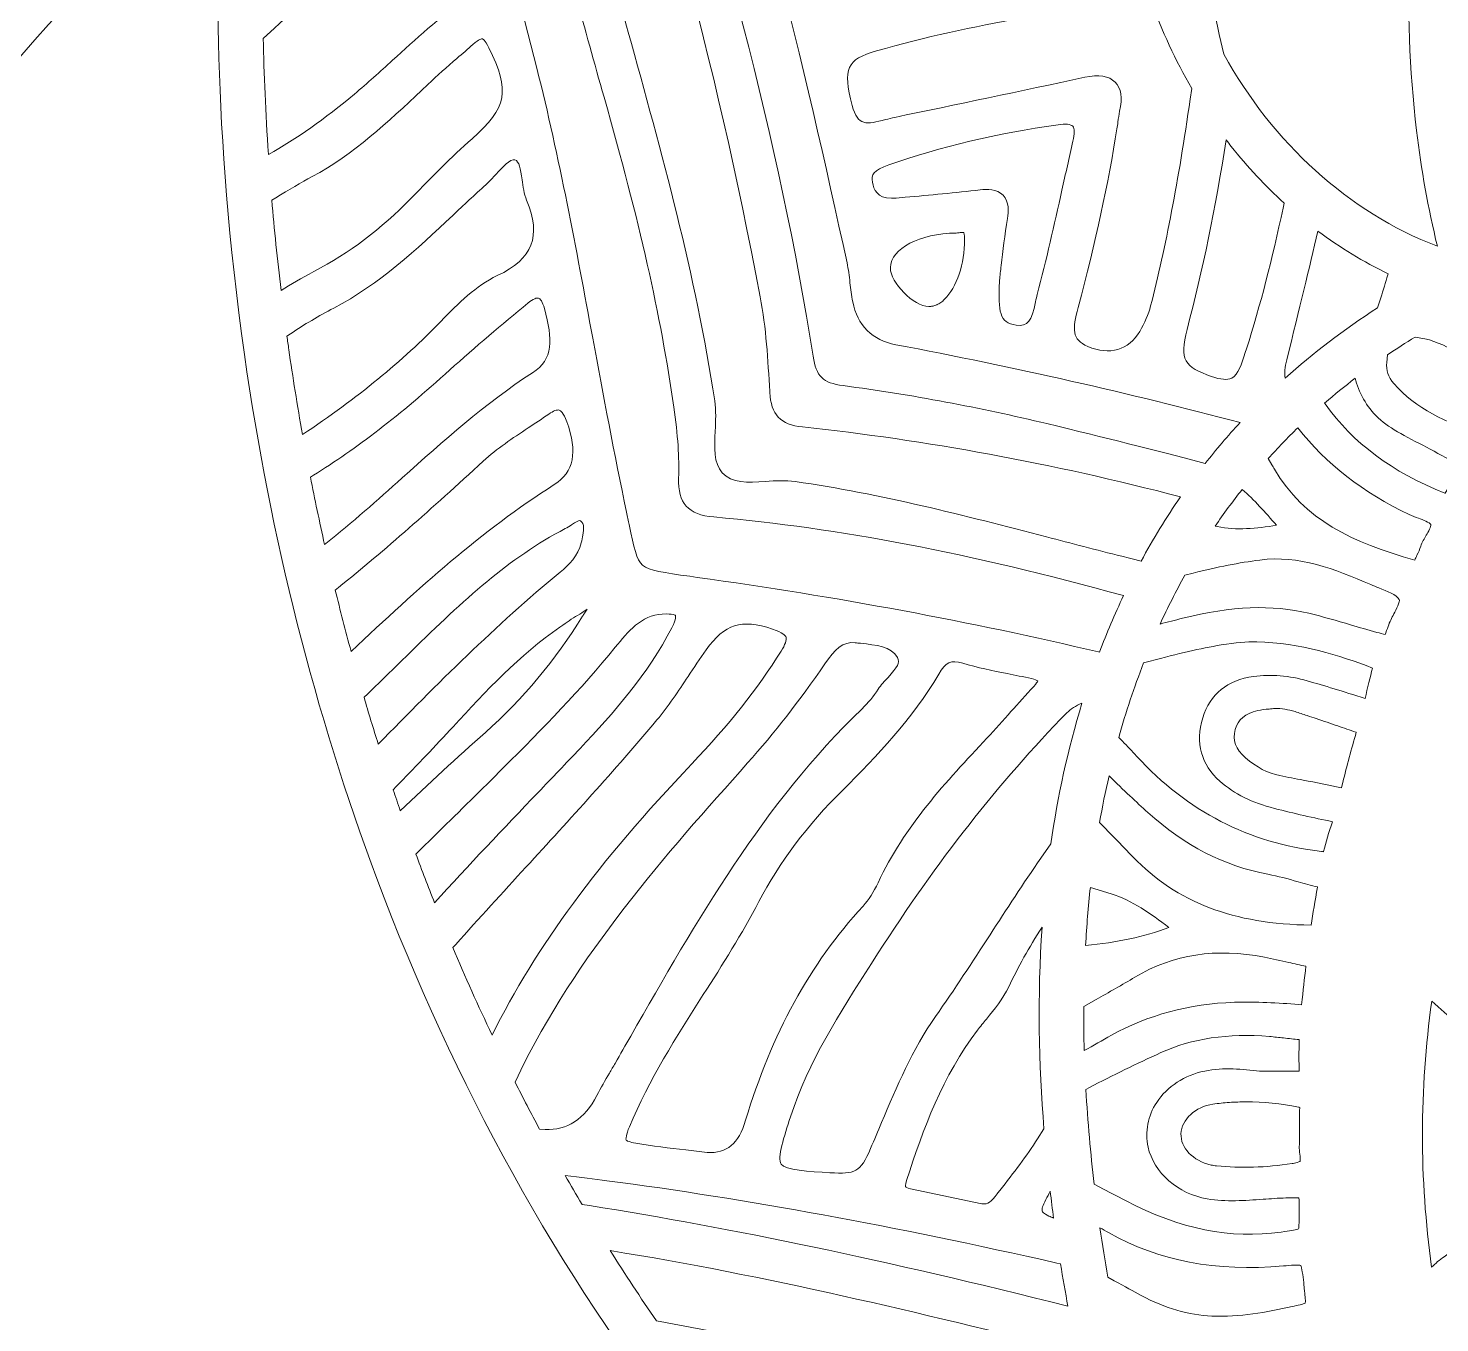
# Model space of a CAD drawing. Extents: x 126 to 2875, y -2951 to -49.
# Drawn here: x 578 to 1079, y -2449 to -1990 of the extents above; entities that cross this region are included whole.
import ezdxf

# ---------------------------------------------------------------- set-up
doc = ezdxf.new("R2010")
doc.units = 0
doc.header["$MEASUREMENT"] = 0
doc.layers.add('Layer 1', color=7, linetype='Continuous')

# ---------------------------------------------------------------- blocks, each defined once
blk = doc.blocks.new('block 2')
at = {"layer": 'Layer 1', "lineweight": 0}
for points, knots in [([(2818.52, -1015.73), (2765.29, -1065.49), (2703.63, -1093.3), (2640.24, -1096.15), (2556.69, -1099.87), (2474.7, -1071.45), (2412.6, -1046.28), (2390.46, -1037.31), (2368.11, -1027.6), (2346.48, -1018.23), (2338.27, -1014.67), (2330.02, -1011.09), (2321.71, -1007.53), (2370.51, -1008.44), (2426.27, -1007.2), (2513.09, -924.65), (2568.78, -871.7), (2642.17, -798.11), (2625.81, -711.87), (2622.52, -694.49), (2611.09, -653.09), (2560.09, -612.54), (2565.36, -622.37), (2601.86, -692.87), (2569.54, -747.69), (2554.2, -773.71), (2526.78, -791.73), (2470.03, -803.98), (2455.63, -807.08), (2439.86, -809.44), (2422.81, -811.04), (2491.94, -734.79), (2533.75, -634.63), (2547.11, -513), (2561.91, -378.42), (2538.09, -252.24), (2515.5, -170.1), (2510.84, -153.21), (2505.7, -136.24), (2500.21, -119.65), (2496.11, -107.32), (2491.02, -97.85), (2485.03, -91.28), (2485.03, -91.28), (2489.08, -88.91), (2489.08, -88.91), (2488.22, -87.43), (2467.53, -52.75), (2420.58, -50.35), (2390.21, -48.79), (2356.11, -61.25), (2319.21, -87.4), (2293.72, -105.48), (2266.78, -130.21), (2238.64, -161.33), (2186.92, -191.97), (2146.46, -219.39), (2111.33, -247.55), (2059.02, -289.5), (2001.37, -329.63), (1934.36, -338.98), (1877.45, -346.93), (1826.29, -329.19), (1772.12, -310.4), (1744.15, -300.69), (1715.23, -290.66), (1685.52, -284.53), (1598.6, -266.59), (1534.9, -282.01), (1500.31, -329.06), (1465.72, -282.01), (1402.02, -266.61), (1315.1, -284.53), (1285.39, -290.66), (1256.47, -300.69), (1228.5, -310.4), (1174.33, -329.19), (1123.17, -346.93), (1066.26, -338.98), (999.25, -329.63), (941.6, -289.5), (889.29, -247.55), (854.16, -219.39), (813.72, -191.97), (761.98, -161.33), (733.84, -130.21), (706.9, -105.48), (681.41, -87.4), (644.51, -61.25), (610.42, -48.78), (580.04, -50.35), (533.09, -52.75), (512.4, -87.43), (511.54, -88.91), (511.54, -88.91), (515.6, -91.28), (515.6, -91.28), (509.6, -97.85), (504.51, -107.32), (500.43, -119.65), (494.91, -136.25), (489.76, -153.22), (485.12, -170.1), (462.53, -252.24), (438.71, -378.42), (453.51, -513), (466.87, -634.63), (508.68, -734.79), (577.81, -811.04), (560.76, -809.44), (544.99, -807.08), (530.59, -803.98), (473.84, -791.73), (446.42, -773.71), (431.08, -747.69), (398.76, -692.87), (435.26, -622.37), (440.53, -612.54), (389.53, -653.09), (378.1, -694.49), (374.81, -711.87), (358.45, -798.11), (431.84, -871.7), (487.53, -924.65), (574.36, -1007.2), (630.11, -1008.44), (678.91, -1007.53), (670.6, -1011.09), (662.35, -1014.67), (654.14, -1018.23), (632.51, -1027.6), (610.16, -1037.31), (588.02, -1046.28), (525.92, -1071.45), (443.9, -1099.88), (360.39, -1096.15), (296.99, -1093.3), (235.33, -1065.49), (182.1, -1015.73), (182.1, -1015.73), (125.87, -963.15), (125.87, -963.15), (125.87, -963.15), (170.22, -1026.07), (170.22, -1026.07), (219.77, -1096.34), (304.4, -1156.08), (385.84, -1178.26), (421.01, -1187.83), (457.96, -1193.28), (496.54, -1194.59), (485.65, -1205.66), (470.29, -1222.36), (453.05, -1244.47), (422.71, -1283.4), (380.73, -1347.02), (353.04, -1429.06), (321.9, -1521.35), (314.84, -1617.62), (332.07, -1715.18), (353.53, -1836.78), (412.97, -1960.62), (508.76, -2083.27), (508.76, -2083.27), (517.35, -2094.25), (517.35, -2094.25), (517.35, -2094.25), (522.39, -2081.24), (522.39, -2081.24), (522.59, -2080.7), (544.03, -2026.57), (607.28, -1966.45), (618.55, -1955.74), (631.63, -1944.41), (646.68, -1932.9), (644.92, -1962.85), (643.59, -2025.77), (654.99, -2105.75), (664.24, -2170.7), (680.05, -2233.27), (701.96, -2291.74), (729.36, -2364.83), (766.43, -2431.68), (812.16, -2490.44), (814.05, -2493.21), (839.63, -2531.25), (859.49, -2587.32), (878.32, -2640.42), (895.73, -2721.14), (871.87, -2804.06), (871.87, -2804.06), (865.62, -2825.84), (865.62, -2825.84), (865.62, -2825.84), (884.08, -2812.68), (884.08, -2812.68), (885.65, -2811.57), (922.92, -2784.71), (954.16, -2735.73), (978.8, -2697.08), (1003.28, -2637.97), (992.89, -2564.05), (993.48, -2564.79), (994.03, -2565.49), (994.54, -2566.17), (1016.21, -2595.31), (1039.76, -2622.73), (1064.5, -2647.63), (1109.21, -2692.65), (1155.37, -2726.78), (1201.72, -2749.11), (1255.68, -2775.1), (1310.13, -2785.14), (1363.64, -2778.93), (1378.87, -2809.5), (1404.34, -2833.21), (1429, -2856.2), (1455.2, -2880.59), (1479.94, -2903.62), (1493.04, -2933.91), (1493.04, -2933.91), (1500.31, -2950.67), (1500.31, -2950.67), (1500.31, -2950.67), (1507.58, -2933.91), (1507.58, -2933.91), (1520.68, -2903.62), (1545.42, -2880.59), (1571.62, -2856.2), (1596.29, -2833.21), (1621.76, -2809.5), (1636.98, -2778.93), (1690.49, -2785.14), (1744.94, -2775.1), (1798.9, -2749.11), (1845.25, -2726.78), (1891.43, -2692.65), (1936.12, -2647.63), (1960.86, -2622.73), (1984.41, -2595.33), (2006.08, -2566.18), (2006.59, -2565.5), (2007.14, -2564.79), (2007.73, -2564.05), (1997.35, -2637.97), (2021.82, -2697.08), (2046.46, -2735.73), (2077.7, -2784.71), (2114.98, -2811.57), (2116.54, -2812.68), (2116.54, -2812.68), (2135, -2825.84), (2135, -2825.84), (2135, -2825.84), (2128.75, -2804.06), (2128.75, -2804.06), (2104.89, -2721.14), (2122.3, -2640.42), (2141.13, -2587.32), (2161.01, -2531.22), (2186.59, -2493.18), (2188.46, -2490.44), (2234.19, -2431.68), (2271.26, -2364.83), (2298.65, -2291.74), (2320.57, -2233.27), (2336.38, -2170.7), (2345.63, -2105.75), (2357.03, -2025.77), (2355.7, -1962.85), (2353.94, -1932.9), (2368.99, -1944.41), (2382.07, -1955.74), (2393.34, -1966.45), (2456.59, -2026.57), (2478.03, -2080.7), (2478.23, -2081.24), (2478.23, -2081.24), (2483.25, -2094.29), (2483.25, -2094.29), (2483.25, -2094.29), (2491.86, -2083.27), (2491.86, -2083.27), (2587.65, -1960.62), (2647.09, -1836.78), (2668.55, -1715.18), (2685.78, -1617.62), (2678.72, -1521.35), (2647.58, -1429.06), (2619.89, -1347.02), (2577.91, -1283.4), (2547.57, -1244.47), (2530.33, -1222.36), (2514.97, -1205.66), (2504.08, -1194.59), (2542.66, -1193.28), (2579.61, -1187.83), (2614.78, -1178.26), (2696.22, -1156.08), (2780.85, -1096.34), (2830.4, -1026.07), (2830.4, -1026.07), (2874.75, -963.15), (2874.75, -963.15), (2874.75, -963.15), (2818.52, -1015.73), (2818.52, -1015.73)], [0, 0, 0, 0, 1, 1, 1, 2, 2, 2, 3, 3, 3, 4, 4, 4, 5, 5, 5, 6, 6, 6, 7, 7, 7, 8, 8, 8, 9, 9, 9, 10, 10, 10, 11, 11, 11, 12, 12, 12, 13, 13, 13, 14, 14, 14, 15, 15, 15, 16, 16, 16, 17, 17, 17, 18, 18, 18, 19, 19, 19, 20, 20, 20, 21, 21, 21, 22, 22, 22, 23, 23, 23, 24, 24, 24, 25, 25, 25, 26, 26, 26, 27, 27, 27, 28, 28, 28, 29, 29, 29, 30, 30, 30, 31, 31, 31, 32, 32, 32, 33, 33, 33, 34, 34, 34, 35, 35, 35, 36, 36, 36, 37, 37, 37, 38, 38, 38, 39, 39, 39, 40, 40, 40, 41, 41, 41, 42, 42, 42, 43, 43, 43, 44, 44, 44, 45, 45, 45, 46, 46, 46, 47, 47, 47, 48, 48, 48, 49, 49, 49, 50, 50, 50, 51, 51, 51, 52, 52, 52, 53, 53, 53, 54, 54, 54, 55, 55, 55, 56, 56, 56, 57, 57, 57, 58, 58, 58, 59, 59, 59, 60, 60, 60, 61, 61, 61, 62, 62, 62, 63, 63, 63, 64, 64, 64, 65, 65, 65, 66, 66, 66, 67, 67, 67, 68, 68, 68, 69, 69, 69, 70, 70, 70, 71, 71, 71, 72, 72, 72, 73, 73, 73, 74, 74, 74, 75, 75, 75, 76, 76, 76, 77, 77, 77, 78, 78, 78, 79, 79, 79, 80, 80, 80, 81, 81, 81, 82, 82, 82, 83, 83, 83, 84, 84, 84, 85, 85, 85, 86, 86, 86, 87, 87, 87, 88, 88, 88, 89, 89, 89, 90, 90, 90, 91, 91, 91, 92, 92, 92, 93, 93, 93, 94, 94, 94, 95, 95, 95, 96, 96, 96, 97, 97, 97, 98, 98, 98, 99, 99, 99, 100, 100, 100, 101, 101, 101, 102, 102, 102, 102]), ([(1020.77, -1811.28), (1035.08, -1842.33), (1064.9, -1912.07), (1068.22, -1961.21), (1068.22, -1961.21), (1068.34, -1961.19), (1068.34, -1961.19), (1068.34, -1961.19), (1068.34, -1961.21), (1068.34, -1961.21), (1067.62, -1982.89), (1068.38, -2004.59), (1070.93, -2026.23), (1072.56, -2040.07), (1075.03, -2053.78), (1078.32, -2067.28), (1046.66, -2055.14), (1019.94, -2030.65), (1002.53, -1999.09), (983.2, -1925.22), (1008.06, -1844.86), (1020.77, -1811.28)], [0, 0, 0, 0, 1, 1, 1, 2, 2, 2, 3, 3, 3, 4, 4, 4, 5, 5, 5, 6, 6, 6, 7, 7, 7, 7]), ([(806.62, -1847.11), (835.28, -1923.91), (853.75, -2004.09), (868.82, -2073.22), (869.31, -2075.48), (869.58, -2077.81), (869.86, -2080.26), (870.12, -2082.46), (870.39, -2084.74), (870.83, -2087), (872.46, -2095.39), (877.78, -2100.67), (886.18, -2102.26), (928.08, -2110.19), (969.15, -2119.5), (1008.29, -2129.9), (1003.92, -2134.62), (999.81, -2139.46), (995.93, -2144.4), (995.93, -2144.4), (994.63, -2144.05), (994.63, -2144.05), (978.25, -2139.73), (960.3, -2135.22), (939.78, -2130.27), (916.12, -2124.55), (891.77, -2120.01), (867.41, -2116.76), (860.21, -2115.8), (857.93, -2113.55), (856.77, -2106.3), (844.73, -2030.68), (823.91, -1950.76), (793.15, -1861.97), (792.16, -1859.09), (791.13, -1856.22), (790.07, -1853.37), (790.07, -1853.37), (790.05, -1853.31), (790.05, -1853.31), (795.46, -1851.19), (800.97, -1849.1), (806.61, -1847.06), (806.61, -1847.06), (806.62, -1847.11), (806.62, -1847.11)], [0, 0, 0, 0, 1, 1, 1, 2, 2, 2, 3, 3, 3, 4, 4, 4, 5, 5, 5, 6, 6, 6, 7, 7, 7, 8, 8, 8, 9, 9, 9, 10, 10, 10, 11, 11, 11, 12, 12, 12, 13, 13, 13, 14, 14, 14, 15, 15, 15, 15]), ([(821.85, -2122.13), (815.12, -2077.59), (802.95, -2033.72), (791.17, -1991.3), (787.99, -1979.85), (784.72, -1968.01), (781.58, -1956.35), (774.05, -1928.23), (764.86, -1899.74), (753.52, -1869.19), (753.52, -1869.19), (753.42, -1868.95), (753.42, -1868.95), (760.75, -1865.55), (768.33, -1862.21), (776.14, -1858.95), (801.38, -1925.21), (821.63, -1999.23), (838.03, -2085.28), (840.12, -2096.22), (840.75, -2107.73), (841.39, -2118.85), (841.39, -2118.85), (841.4, -2119.17), (841.4, -2119.17), (841.84, -2127.07), (845.2, -2130.61), (852.97, -2131.44), (896.55, -2136.04), (941.7, -2144.39), (987.21, -2156.23), (982.06, -2163.65), (977.41, -2171.28), (973.18, -2179.07), (973.18, -2179.07), (969.97, -2178.26), (969.97, -2178.26), (968.77, -2177.95), (967.56, -2177.63), (966.34, -2177.33), (957.4, -2175.1), (948.33, -2172.74), (939.56, -2170.44), (910.66, -2162.92), (880.77, -2155.13), (850.47, -2150.83), (847.02, -2150.34), (843.41, -2150.56), (839.93, -2150.77), (833.49, -2151.18), (827.93, -2151.51), (824.53, -2147.69), (821.47, -2144.28), (821.74, -2138.75), (822.03, -2132.89), (822.2, -2129.33), (822.39, -2125.66), (821.85, -2122.13)], [0, 0, 0, 0, 1, 1, 1, 2, 2, 2, 3, 3, 3, 4, 4, 4, 5, 5, 5, 6, 6, 6, 7, 7, 7, 8, 8, 8, 9, 9, 9, 10, 10, 10, 11, 11, 11, 12, 12, 12, 13, 13, 13, 14, 14, 14, 15, 15, 15, 16, 16, 16, 17, 17, 17, 18, 18, 18, 19, 19, 19, 19]), ([(815.65, -2184.82), (815.65, -2184.82), (813.07, -2184.45), (813.07, -2184.45), (803.74, -2183.17), (798.6, -2182.46), (796.29, -2180.46), (794.07, -2178.56), (793.22, -2174.4), (791.51, -2166.12), (791.21, -2164.74), (790.9, -2163.26), (790.57, -2161.66), (786.22, -2141.16), (782.34, -2120.2), (778.57, -2099.91), (772.75, -2068.4), (766.72, -2035.83), (758.75, -2004.14), (747.5, -1959.29), (735.93, -1920.14), (723.36, -1884.45), (723.36, -1884.45), (723.2, -1883.97), (723.2, -1883.97), (728.98, -1880.9), (734.93, -1877.86), (741.04, -1874.87), (753.34, -1908.7), (763.08, -1944.03), (772.49, -1978.21), (775.77, -1990.09), (779.16, -2002.38), (782.61, -2014.43), (795.08, -2058.07), (802.71, -2091.96), (807.35, -2124.36), (808.78, -2134.35), (809.31, -2142.36), (809.06, -2149.56), (808.74, -2158.46), (812.48, -2162.61), (821.53, -2163.4), (866, -2167.31), (912.22, -2176.19), (966.96, -2191.32), (963.83, -2197.92), (960.98, -2204.62), (958.4, -2211.38), (958.4, -2211.38), (958.02, -2211.3), (958.02, -2211.3), (913, -2200.61), (865.1, -2191.7), (815.65, -2184.82)], [0, 0, 0, 0, 1, 1, 1, 2, 2, 2, 3, 3, 3, 4, 4, 4, 5, 5, 5, 6, 6, 6, 7, 7, 7, 8, 8, 8, 9, 9, 9, 10, 10, 10, 11, 11, 11, 12, 12, 12, 13, 13, 13, 14, 14, 14, 15, 15, 15, 16, 16, 16, 17, 17, 17, 18, 18, 18, 18]), ([(661.64, -1993.53), (661.64, -1993.53), (665.69, -1989.86), (665.69, -1989.86), (674.84, -1981.44), (683.86, -1972.6), (692.59, -1964.06), (699.52, -1957.26), (706.69, -1950.25), (713.86, -1943.51), (718.99, -1938.66), (722.08, -1936.34), (723.04, -1936.54), (724.5, -1936.89), (727.38, -1944.71), (728.33, -1947.29), (730.59, -1953.45), (732.54, -1959.91), (734.41, -1966.14), (735.23, -1968.87), (736.05, -1971.59), (736.91, -1974.3), (736.78, -1976.59), (735.85, -1978.05), (733.62, -1979.6), (724.17, -1986.07), (715.68, -1993.81), (707.48, -2001.3), (703.11, -2005.31), (698.59, -2009.44), (694, -2013.29), (683.45, -2022.15), (673.45, -2029.16), (663.48, -2034.7), (662.48, -2019.85), (661.91, -2006.07), (661.64, -1993.53)], [0, 0, 0, 0, 1, 1, 1, 2, 2, 2, 3, 3, 3, 4, 4, 4, 5, 5, 5, 6, 6, 6, 7, 7, 7, 8, 8, 8, 9, 9, 9, 10, 10, 10, 11, 11, 11, 12, 12, 12, 12]), ([(963.94, -2009.06), (961.72, -2006.83), (958.22, -2006.26), (953.22, -2007.33), (930.38, -2012.24), (907.36, -2017.05), (885.74, -2021.56), (884.65, -2021.8), (883.54, -2022.07), (882.45, -2022.36), (875.72, -2024.07), (872.65, -2024.86), (870.67, -2017.31), (867.24, -2004.12), (868.6, -2001.05), (879.25, -1997.98), (913.77, -1988.02), (949, -1983.11), (975.81, -1979.93), (975.81, -1979.93), (976.54, -1979.85), (976.54, -1979.85), (980.5, -1990.79), (985.39, -2001.35), (991.17, -2011.26), (991.17, -2011.26), (990.61, -2015.07), (990.61, -2015.07), (986.4, -2044.22), (981.94, -2067.55), (976.57, -2088.49), (975.83, -2091.4), (974.5, -2094.54), (972.72, -2097.55), (968.81, -2104.16), (961.91, -2106.16), (954.27, -2102.87), (948.52, -2100.38), (948.82, -2096.76), (950.85, -2089.06), (957.05, -2065.62), (961.55, -2044.85), (964.62, -2025.57), (964.75, -2024.79), (964.84, -2024.02), (964.95, -2023.24), (965.13, -2021.88), (965.28, -2020.6), (965.57, -2019.38), (966.65, -2014.63), (966.11, -2011.24), (963.94, -2009.06)], [0, 0, 0, 0, 1, 1, 1, 2, 2, 2, 3, 3, 3, 4, 4, 4, 5, 5, 5, 6, 6, 6, 7, 7, 7, 8, 8, 8, 9, 9, 9, 10, 10, 10, 11, 11, 11, 12, 12, 12, 13, 13, 13, 14, 14, 14, 15, 15, 15, 16, 16, 16, 17, 17, 17, 17]), ([(664.69, -2050.93), (664.69, -2050.93), (666.06, -2050.09), (666.06, -2050.09), (670.82, -2047.18), (675.06, -2044.72), (679.02, -2042.6), (693.76, -2034.7), (706.01, -2023.13), (717.85, -2011.96), (717.85, -2011.96), (720.04, -2009.9), (720.04, -2009.9), (723.39, -2006.73), (726.95, -2003.61), (730.4, -2000.61), (732.3, -1998.96), (734.2, -1997.3), (736.07, -1995.64), (738.37, -1993.59), (739.24, -1993.69), (739.33, -1993.7), (739.43, -1993.74), (740.33, -1993.97), (741.74, -1996.85), (749.32, -2012.32), (748.24, -2018.05), (735.74, -2029.12), (728.31, -2035.68), (721.3, -2042.87), (714.51, -2049.84), (714.51, -2049.84), (713.99, -2050.37), (713.99, -2050.37), (703.41, -2061.22), (692.18, -2069.69), (679.65, -2076.27), (675.13, -2078.66), (671.38, -2080.81), (667.97, -2082.97), (666.64, -2071.89), (665.57, -2061.2), (664.69, -2050.93)], [0, 0, 0, 0, 1, 1, 1, 2, 2, 2, 3, 3, 3, 4, 4, 4, 5, 5, 5, 6, 6, 6, 7, 7, 7, 8, 8, 8, 9, 9, 9, 10, 10, 10, 11, 11, 11, 12, 12, 12, 13, 13, 13, 14, 14, 14, 14]), ([(924.21, -2049.19), (921.97, -2046.84), (918.49, -2046.97), (916.07, -2047.26), (907.24, -2048.32), (898.21, -2049.12), (889.48, -2049.92), (889.48, -2049.92), (886.2, -2050.2), (886.2, -2050.2), (885.61, -2050.26), (885.08, -2050.26), (884.57, -2050.26), (879.49, -2050.18), (878.28, -2047.24), (877.83, -2044.58), (877.37, -2041.83), (878.08, -2040.35), (883.71, -2038.39), (902.19, -2031.98), (921.82, -2027.31), (943.72, -2024.16), (946.34, -2023.78), (948.28, -2023.99), (948.93, -2024.7), (949.6, -2025.41), (949.63, -2027.41), (949.01, -2030.02), (947.67, -2035.81), (946.37, -2041.64), (945.07, -2047.45), (942.35, -2059.59), (939.53, -2072.16), (936.33, -2084.38), (936.13, -2085.2), (935.92, -2086.09), (935.73, -2086.99), (934.23, -2093.86), (933.07, -2095.9), (928.84, -2095.31), (922.88, -2094.49), (922.48, -2090.64), (922.91, -2079.85), (922.91, -2079.85), (922.92, -2079.33), (922.92, -2079.33), (923.11, -2077.74), (923.32, -2075.99), (923.53, -2074.12), (924.11, -2069.02), (924.78, -2063.24), (925.74, -2057.47), (926.15, -2055.03), (926.44, -2051.53), (924.21, -2049.19)], [0, 0, 0, 0, 1, 1, 1, 2, 2, 2, 3, 3, 3, 4, 4, 4, 5, 5, 5, 6, 6, 6, 7, 7, 7, 8, 8, 8, 9, 9, 9, 10, 10, 10, 11, 11, 11, 12, 12, 12, 13, 13, 13, 14, 14, 14, 15, 15, 15, 16, 16, 16, 17, 17, 17, 18, 18, 18, 18]), ([(989.5, -2096.82), (995.04, -2075.77), (999.59, -2053.71), (1003.4, -2029.54), (1003.99, -2030.3), (1004.56, -2031.09), (1005.16, -2031.85), (1010.95, -2039.2), (1017.22, -2045.91), (1023.9, -2052), (1023.9, -2052), (1023.54, -2053.79), (1023.54, -2053.79), (1019.77, -2071.76), (1015.53, -2088.11), (1010.56, -2103.77), (1010.56, -2103.77), (1010.16, -2105), (1010.16, -2105), (1008.89, -2109.09), (1007.68, -2112.93), (1005.33, -2114.1), (1003.78, -2114.88), (1001.36, -2114.67), (998.15, -2113.52), (988.63, -2110.08), (986.62, -2107.77), (989.5, -2096.82)], [0, 0, 0, 0, 1, 1, 1, 2, 2, 2, 3, 3, 3, 4, 4, 4, 5, 5, 5, 6, 6, 6, 7, 7, 7, 8, 8, 8, 9, 9, 9, 9]), ([(670.73, -2104.01), (670.49, -2102.41), (670.28, -2100.82), (670.06, -2099.22), (670.06, -2099.22), (671.36, -2098.35), (671.36, -2098.35), (676.2, -2095.09), (681.35, -2092.02), (686.65, -2089.27), (702.91, -2080.77), (716.11, -2068.34), (728.9, -2056.34), (732.73, -2052.73), (736.7, -2049), (740.68, -2045.45), (741.91, -2044.36), (743.11, -2043.01), (744.29, -2041.73), (746.44, -2039.36), (749.4, -2036.13), (750.93, -2036.62), (752.52, -2037.16), (752.98, -2039.75), (753.5, -2043.68), (753.83, -2046.15), (754.18, -2048.7), (755.11, -2050.98), (760.4, -2063.89), (757.39, -2071.65), (744.7, -2077.73), (737.13, -2081.35), (730.89, -2087.48), (724.66, -2093.97), (711.14, -2108.03), (695.07, -2121.18), (675.57, -2134.16), (673.72, -2123.71), (672.1, -2113.65), (670.73, -2104.01)], [0, 0, 0, 0, 1, 1, 1, 2, 2, 2, 3, 3, 3, 4, 4, 4, 5, 5, 5, 6, 6, 6, 7, 7, 7, 8, 8, 8, 9, 9, 9, 10, 10, 10, 11, 11, 11, 12, 12, 12, 13, 13, 13, 13]), ([(910.53, -2064.92), (910.55, -2073.56), (907.76, -2081.89), (903.44, -2086.12), (902.99, -2086.56), (902.54, -2086.94), (902.08, -2087.26), (902.08, -2087.26), (902.06, -2087.27), (902.06, -2087.27), (901.62, -2087.57), (901.19, -2087.83), (900.75, -2088.03), (900.7, -2088.05), (900.65, -2088.08), (900.6, -2088.1), (900.19, -2088.27), (899.78, -2088.41), (899.37, -2088.51), (899.31, -2088.52), (899.24, -2088.54), (899.18, -2088.56), (898.74, -2088.65), (898.29, -2088.7), (897.85, -2088.7), (892.44, -2088.57), (884.2, -2080.24), (884.2, -2074.94), (884.2, -2074.94), (884.2, -2074.85), (884.2, -2074.85), (884.33, -2068.1), (894.59, -2062.72), (907.55, -2062.61), (907.55, -2062.61), (908.08, -2062.56), (908.08, -2062.56), (908.77, -2062.44), (909.26, -2062.4), (909.6, -2062.4), (909.96, -2062.4), (910.12, -2062.45), (910.15, -2062.45), (910.18, -2062.48), (910.53, -2063.01), (910.53, -2064.92)], [0, 0, 0, 0, 1, 1, 1, 2, 2, 2, 3, 3, 3, 4, 4, 4, 5, 5, 5, 6, 6, 6, 7, 7, 7, 8, 8, 8, 9, 9, 9, 10, 10, 10, 11, 11, 11, 12, 12, 12, 13, 13, 13, 14, 14, 14, 15, 15, 15, 15]), ([(1024.87, -2107.63), (1029.41, -2089.3), (1032.83, -2075.12), (1035.93, -2061.93), (1043.8, -2067.79), (1052.13, -2072.85), (1060.86, -2077.06), (1060.86, -2077.06), (1060.72, -2077.49), (1060.72, -2077.49), (1059.93, -2080.18), (1059.11, -2082.87), (1058.25, -2085.56), (1058.25, -2085.56), (1057.11, -2089.14), (1057.11, -2089.14), (1045.08, -2096.88), (1034.17, -2105.24), (1024.28, -2114.14), (1024.03, -2112.41), (1024.22, -2110.27), (1024.87, -2107.63)], [0, 0, 0, 0, 1, 1, 1, 2, 2, 2, 3, 3, 3, 4, 4, 4, 5, 5, 5, 6, 6, 6, 7, 7, 7, 7]), ([(683.42, -2173.21), (681.6, -2165.06), (679.92, -2157.07), (678.39, -2149.25), (678.39, -2149.25), (679.42, -2148.61), (679.42, -2148.61), (694.74, -2139.15), (710.13, -2127.26), (727.81, -2111.22), (736.89, -2103.01), (746.5, -2094.97), (755.53, -2087.51), (757.49, -2085.9), (758.8, -2085.53), (759.36, -2085.71), (759.89, -2085.88), (760.77, -2086.96), (761.43, -2089.43), (764.42, -2100.47), (764.63, -2107.38), (757.19, -2112.22), (740.38, -2123.13), (725.4, -2136.55), (710.92, -2149.55), (702.2, -2157.35), (693.19, -2165.42), (683.91, -2172.82), (683.91, -2172.82), (683.42, -2173.21), (683.42, -2173.21)], [0, 0, 0, 0, 1, 1, 1, 2, 2, 2, 3, 3, 3, 4, 4, 4, 5, 5, 5, 6, 6, 6, 7, 7, 7, 8, 8, 8, 9, 9, 9, 10, 10, 10, 10]), ([(1060.34, -2108.6), (1060.34, -2108.6), (1060.67, -2105.81), (1060.67, -2105.81), (1063.84, -2103.66), (1067.07, -2101.57), (1070.39, -2099.53), (1070.39, -2099.53), (1073.86, -2100.19), (1073.86, -2100.19), (1078.21, -2101.03), (1082.22, -2103.28), (1086.48, -2105.67), (1086.48, -2105.67), (1090.99, -2108.2), (1090.99, -2108.2), (1093.24, -2114.12), (1095.64, -2119.98), (1098.21, -2125.74), (1098.21, -2125.74), (1093.43, -2134.11), (1093.43, -2134.11), (1081.33, -2129.66), (1070.69, -2125.12), (1062.92, -2116.05), (1060.9, -2113.69), (1060.04, -2111.19), (1060.34, -2108.6)], [0, 0, 0, 0, 1, 1, 1, 2, 2, 2, 3, 3, 3, 4, 4, 4, 5, 5, 5, 6, 6, 6, 7, 7, 7, 8, 8, 8, 9, 9, 9, 9]), ([(1038.51, -2123.25), (1038.51, -2123.25), (1038.32, -2122.98), (1038.32, -2122.98), (1041.8, -2119.96), (1045.41, -2117.02), (1049.15, -2114.15), (1049.75, -2116.53), (1050.72, -2118.96), (1052.13, -2121.54), (1054.82, -2126.48), (1059.01, -2130.36), (1065.31, -2133.78), (1072.06, -2137.41), (1079.32, -2141.3), (1086.79, -2145.11), (1086.81, -2145.11), (1086.81, -2145.11), (1086.82, -2145.13), (1084.7, -2148.38), (1082.82, -2151.78), (1081.11, -2154.99), (1081.06, -2154.98), (1081.01, -2154.96), (1080.97, -2154.93), (1062.24, -2147.49), (1048.36, -2137.12), (1038.51, -2123.25)], [0, 0, 0, 0, 1, 1, 1, 2, 2, 2, 3, 3, 3, 4, 4, 4, 5, 5, 5, 6, 6, 6, 7, 7, 7, 8, 8, 8, 9, 9, 9, 9]), ([(687.2, -2189.33), (687.2, -2189.33), (688.36, -2188.39), (688.36, -2188.39), (705.11, -2174.95), (721.02, -2160.75), (739.74, -2143.55), (744.51, -2139.16), (750.19, -2135.41), (755.68, -2131.79), (758.07, -2130.2), (760.56, -2128.56), (762.97, -2126.88), (764.58, -2125.74), (765.94, -2125.23), (766.69, -2125.47), (767.11, -2125.6), (768.21, -2126.26), (769.41, -2129.59), (773.29, -2140.4), (771.86, -2147.49), (764.9, -2151.92), (738.95, -2168.46), (716.84, -2188.52), (692.81, -2211.11), (690.81, -2203.75), (688.95, -2196.48), (687.2, -2189.33)], [0, 0, 0, 0, 1, 1, 1, 2, 2, 2, 3, 3, 3, 4, 4, 4, 5, 5, 5, 6, 6, 6, 7, 7, 7, 8, 8, 8, 9, 9, 9, 9]), ([(1020.47, -2146.41), (1020.17, -2145.91), (1019.88, -2145.4), (1019.58, -2144.88), (1019.58, -2144.88), (1018.3, -2142.66), (1018.3, -2142.66), (1021.64, -2138.94), (1025.14, -2135.28), (1028.81, -2131.72), (1038.77, -2144.45), (1052.05, -2154.82), (1068.32, -2162.54), (1069.36, -2163.03), (1070.49, -2163.45), (1071.58, -2163.83), (1073.19, -2164.41), (1075.65, -2165.3), (1075.98, -2166.12), (1076.22, -2166.67), (1075.03, -2168.72), (1074.4, -2169.81), (1073.69, -2171.06), (1072.93, -2172.36), (1072.42, -2173.78), (1072.06, -2174.83), (1071.58, -2175.89), (1071.07, -2177), (1070.8, -2177.57), (1070.55, -2178.14), (1070.3, -2178.71), (1048.09, -2172.47), (1031.1, -2164.51), (1020.47, -2146.41)], [0, 0, 0, 0, 1, 1, 1, 2, 2, 2, 3, 3, 3, 4, 4, 4, 5, 5, 5, 6, 6, 6, 7, 7, 7, 8, 8, 8, 9, 9, 9, 10, 10, 10, 11, 11, 11, 11]), ([(1021.26, -2166.34), (1014.15, -2167.47), (1006.96, -2168.19), (1000.19, -2166.82), (1000.19, -2166.82), (999.46, -2166.67), (999.46, -2166.67), (1002.48, -2162.24), (1005.68, -2157.89), (1009.05, -2153.62), (1013.36, -2157.35), (1017.21, -2161.72), (1021.26, -2166.34)], [0, 0, 0, 0, 1, 1, 1, 2, 2, 2, 3, 3, 3, 4, 4, 4, 4]), ([(697.4, -2227.38), (697.4, -2227.38), (698.6, -2226.23), (698.6, -2226.23), (703.79, -2221.21), (708.97, -2216.14), (714.15, -2211.09), (732.81, -2192.83), (748.69, -2178.02), (768.84, -2167.51), (769.61, -2167.12), (770.36, -2166.63), (771.07, -2166.17), (772.54, -2165.2), (773.79, -2164.43), (774.22, -2164.74), (775.69, -2165.84), (775.55, -2167.74), (774.65, -2171.87), (774.65, -2171.87), (774.49, -2172.58), (774.49, -2172.58), (773.51, -2177.15), (769.99, -2180.53), (767.05, -2182.95), (744.05, -2201.85), (723.34, -2222.65), (702.46, -2244.07), (700.71, -2238.46), (699.01, -2232.91), (697.4, -2227.38)], [0, 0, 0, 0, 1, 1, 1, 2, 2, 2, 3, 3, 3, 4, 4, 4, 5, 5, 5, 6, 6, 6, 7, 7, 7, 8, 8, 8, 9, 9, 9, 10, 10, 10, 10]), ([(988.73, -2184.06), (988.73, -2184.06), (991.69, -2183.31), (991.69, -2183.31), (1000.33, -2181.13), (1008.06, -2179.61), (1015.32, -2178.67), (1029.16, -2176.9), (1041.84, -2181.79), (1054.69, -2187.4), (1055.61, -2187.79), (1056.59, -2188.17), (1057.59, -2188.57), (1060.39, -2189.66), (1063.86, -2191), (1064.76, -2192.64), (1065.15, -2193.36), (1063.68, -2196.24), (1062.87, -2197.78), (1062.13, -2199.24), (1061.35, -2200.72), (1060.83, -2202.26), (1060.53, -2203.15), (1060.12, -2204.4), (1059.8, -2205.06), (1059.07, -2204.95), (1057.82, -2204.6), (1056.86, -2204.35), (1053.72, -2203.49), (1050.59, -2202.58), (1047.47, -2201.66), (1042.66, -2200.25), (1037.69, -2198.79), (1032.7, -2197.59), (1019.6, -2194.41), (1005.35, -2194.96), (987.9, -2199.35), (985.25, -2200.01), (982.59, -2200.69), (979.93, -2201.39), (982.62, -2195.52), (985.55, -2189.74), (988.73, -2184.06)], [0, 0, 0, 0, 1, 1, 1, 2, 2, 2, 3, 3, 3, 4, 4, 4, 5, 5, 5, 6, 6, 6, 7, 7, 7, 8, 8, 8, 9, 9, 9, 10, 10, 10, 11, 11, 11, 12, 12, 12, 13, 13, 13, 14, 14, 14, 14]), ([(707.74, -2260.2), (707.74, -2260.2), (708.86, -2259.02), (708.86, -2259.02), (712.39, -2255.42), (715.9, -2251.77), (719.39, -2248.13), (722.63, -2244.73), (725.88, -2241.22), (729.01, -2237.83), (740.61, -2225.29), (752.61, -2212.34), (766.95, -2202.47), (766.95, -2202.47), (768, -2201.74), (768, -2201.74), (770.03, -2200.34), (771.92, -2199.03), (773.94, -2197.89), (774.46, -2197.59), (775, -2197.21), (775.55, -2196.83), (775.84, -2196.62), (776.23, -2196.34), (776.58, -2196.12), (776.34, -2196.56), (775.96, -2197.13), (775.71, -2197.53), (775.46, -2197.89), (775.22, -2198.24), (775, -2198.59), (765.4, -2214.18), (753.78, -2228.06), (740.46, -2239.86), (730.4, -2248.74), (720.26, -2258.11), (710.28, -2267.67), (709.41, -2265.17), (708.57, -2262.68), (707.74, -2260.2)], [0, 0, 0, 0, 1, 1, 1, 2, 2, 2, 3, 3, 3, 4, 4, 4, 5, 5, 5, 6, 6, 6, 7, 7, 7, 8, 8, 8, 9, 9, 9, 10, 10, 10, 11, 11, 11, 12, 12, 12, 13, 13, 13, 13]), ([(715.82, -2283.09), (715.82, -2283.09), (723.76, -2275.28), (723.76, -2275.28), (731.34, -2267.83), (739.17, -2260.12), (746.82, -2252.47), (760.84, -2238.45), (774.44, -2224.63), (786.58, -2209.64), (791.08, -2204.08), (795.73, -2198.32), (803.27, -2197.87), (807.16, -2197.65), (807.95, -2198.41), (807.97, -2198.41), (807.97, -2198.43), (808.35, -2199.43), (806.64, -2202.72), (798.22, -2219.07), (786, -2232.99), (774.06, -2245.59), (769.12, -2250.81), (764.15, -2255.99), (759.18, -2261.18), (747.02, -2273.9), (734.46, -2287.04), (722.44, -2300.34), (720.15, -2294.56), (717.95, -2288.82), (715.82, -2283.09)], [0, 0, 0, 0, 1, 1, 1, 2, 2, 2, 3, 3, 3, 4, 4, 4, 5, 5, 5, 6, 6, 6, 7, 7, 7, 8, 8, 8, 9, 9, 9, 10, 10, 10, 10]), ([(728.95, -2316.23), (728.95, -2316.23), (729.94, -2315.11), (729.94, -2315.11), (738.18, -2305.9), (746.66, -2296.64), (754.88, -2287.68), (770.36, -2270.79), (786.36, -2253.33), (801.35, -2235.45), (805.45, -2230.56), (809, -2225.18), (812.42, -2219.97), (814.46, -2216.87), (816.58, -2213.64), (818.78, -2210.6), (825.48, -2201.33), (831.22, -2199.52), (842.37, -2203.18), (846.09, -2204.4), (846.96, -2205.49), (847.16, -2206.03), (847.48, -2206.95), (846.85, -2208.77), (845.42, -2211.05), (837.13, -2224.25), (826.77, -2237.32), (813.75, -2251.02), (780.52, -2285.92), (758.58, -2315.74), (742.85, -2347.29), (737.92, -2336.91), (733.28, -2326.54), (728.95, -2316.23)], [0, 0, 0, 0, 1, 1, 1, 2, 2, 2, 3, 3, 3, 4, 4, 4, 5, 5, 5, 6, 6, 6, 7, 7, 7, 8, 8, 8, 9, 9, 9, 10, 10, 10, 11, 11, 11, 11]), ([(761.65, -2380.75), (761.65, -2380.75), (759.69, -2380.64), (759.69, -2380.64), (756.71, -2375.09), (753.82, -2369.55), (751.03, -2364.01), (751.03, -2364.01), (752.09, -2361.78), (752.09, -2361.78), (772.53, -2319.02), (804.93, -2282.74), (833.53, -2250.71), (843, -2240.12), (851.96, -2228.62), (860.94, -2215.54), (864.53, -2210.29), (867.33, -2207.55), (871.73, -2208.04), (872.36, -2208.12), (873, -2208.18), (873.65, -2208.24), (879.04, -2208.81), (884.63, -2209.4), (886.67, -2213.28), (887.7, -2215.19), (886.8, -2216.65), (883.37, -2220.32), (882.13, -2221.65), (880.85, -2223.01), (879.87, -2224.53), (878.27, -2226.99), (876.29, -2229.38), (874.14, -2231.45), (839.22, -2265.1), (815.25, -2307.05), (792.08, -2347.62), (790.22, -2350.87), (788.37, -2354.1), (786.52, -2357.34), (785.85, -2358.5), (785.17, -2359.65), (784.49, -2360.83), (782.99, -2363.36), (781.44, -2365.99), (780.05, -2368.69), (775.66, -2377.18), (769.5, -2381.21), (761.65, -2380.75)], [0, 0, 0, 0, 1, 1, 1, 2, 2, 2, 3, 3, 3, 4, 4, 4, 5, 5, 5, 6, 6, 6, 7, 7, 7, 8, 8, 8, 9, 9, 9, 10, 10, 10, 11, 11, 11, 12, 12, 12, 13, 13, 13, 14, 14, 14, 15, 15, 15, 16, 16, 16, 16]), ([(971.57, -2248.28), (969.94, -2246.5), (968.26, -2244.75), (966.6, -2242.99), (966.6, -2242.99), (965.27, -2241.61), (965.27, -2241.61), (967.75, -2232.7), (970.67, -2223.88), (974.05, -2215.22), (974.05, -2215.22), (976.36, -2214.59), (976.36, -2214.59), (986.4, -2211.85), (994.19, -2210.08), (1001.61, -2208.83), (1006.69, -2207.99), (1010.59, -2207.64), (1014.28, -2207.74), (1029.6, -2207.96), (1043.61, -2212.53), (1055.31, -2217.01), (1054.48, -2220.19), (1053.5, -2224.03), (1052.74, -2227.82), (1044.56, -2225.23), (1038.2, -2223.3), (1032.13, -2221.54), (1025.77, -2219.72), (1019.36, -2219.2), (1013.06, -2220.02), (1003.86, -2221.21), (997.64, -2226.29), (995.06, -2234.73), (992.37, -2243.56), (994.47, -2251.32), (1001.15, -2257.19), (1006.27, -2261.68), (1012.6, -2264.85), (1020.5, -2266.84), (1027.53, -2268.62), (1034.46, -2270.2), (1041.09, -2271.56), (1039.75, -2275.41), (1038.72, -2278.86), (1037.93, -2282.14), (1037.93, -2282.17), (1037.91, -2282.18), (1037.91, -2282.2), (1037.74, -2282.2), (1037.5, -2282.17), (1037.2, -2282.14), (1011.21, -2279.03), (989.74, -2267.97), (971.57, -2248.28)], [0, 0, 0, 0, 1, 1, 1, 2, 2, 2, 3, 3, 3, 4, 4, 4, 5, 5, 5, 6, 6, 6, 7, 7, 7, 8, 8, 8, 9, 9, 9, 10, 10, 10, 11, 11, 11, 12, 12, 12, 13, 13, 13, 14, 14, 14, 15, 15, 15, 16, 16, 16, 17, 17, 17, 18, 18, 18, 18]), ([(832.84, -2377.53), (830.32, -2385.9), (826.22, -2389.32), (819.19, -2388.99), (816.66, -2388.65), (814.11, -2388.35), (811.58, -2388.05), (805.74, -2387.37), (799.69, -2386.66), (793.83, -2385.65), (792.73, -2385.46), (791.98, -2385.27), (791.46, -2385.09), (790.62, -2384.82), (790.43, -2384.6), (790.41, -2384.57), (790.41, -2384.57), (790.24, -2384.22), (790.51, -2383.03), (790.67, -2382.32), (790.98, -2381.29), (791.59, -2379.85), (798.5, -2363.23), (808.32, -2347.83), (817.82, -2332.93), (824.59, -2322.33), (831.59, -2311.34), (837.54, -2299.93), (844.8, -2286.01), (854.81, -2272.7), (867.27, -2260.35), (879.47, -2248.26), (892.04, -2234.92), (901.35, -2219.17), (903.87, -2214.89), (905.7, -2214.07), (909.86, -2215.32), (915.09, -2216.87), (920.47, -2217.95), (925.68, -2218.98), (928.5, -2219.55), (931.41, -2220.12), (934.23, -2220.76), (935.56, -2221.07), (936.22, -2221.38), (936.52, -2221.57), (936.38, -2221.9), (936, -2222.54), (935.08, -2223.53), (932.33, -2226.48), (929.62, -2229.53), (926.99, -2232.48), (924.22, -2235.6), (921.36, -2238.83), (918.48, -2241.9), (904.07, -2257.25), (889.18, -2273.11), (879.82, -2293.25), (878.28, -2296.56), (876.5, -2299.33), (874.53, -2301.48), (855.63, -2322.07), (841.99, -2346.94), (832.84, -2377.53)], [0, 0, 0, 0, 1, 1, 1, 2, 2, 2, 3, 3, 3, 4, 4, 4, 5, 5, 5, 6, 6, 6, 7, 7, 7, 8, 8, 8, 9, 9, 9, 10, 10, 10, 11, 11, 11, 12, 12, 12, 13, 13, 13, 14, 14, 14, 15, 15, 15, 16, 16, 16, 17, 17, 17, 18, 18, 18, 19, 19, 19, 20, 20, 20, 21, 21, 21, 21]), ([(941.14, -2279.4), (941.14, -2279.4), (937.61, -2284.49), (937.61, -2284.49), (931.41, -2293.42), (925.39, -2302.7), (919.58, -2311.66), (913.35, -2321.25), (906.92, -2331.18), (900.26, -2340.66), (892.02, -2352.39), (886.47, -2365.59), (881.09, -2378.35), (879.79, -2381.42), (878.51, -2384.47), (877.18, -2387.51), (873.42, -2396.16), (871.86, -2396.65), (862.77, -2396.14), (855.33, -2395.73), (846.89, -2395.25), (845.41, -2393.07), (843.97, -2390.96), (846.5, -2383.19), (848.75, -2376.34), (855.24, -2356.6), (866.05, -2339.72), (877.51, -2321.87), (877.51, -2321.87), (879.68, -2318.5), (879.68, -2318.5), (900.73, -2285.6), (922.72, -2257.58), (946.86, -2232.87), (948.14, -2231.56), (949.96, -2230.42), (952.19, -2229.52), (947.16, -2245.9), (943.57, -2262.63), (941.14, -2279.4)], [0, 0, 0, 0, 1, 1, 1, 2, 2, 2, 3, 3, 3, 4, 4, 4, 5, 5, 5, 6, 6, 6, 7, 7, 7, 8, 8, 8, 9, 9, 9, 10, 10, 10, 11, 11, 11, 12, 12, 12, 13, 13, 13, 13]), ([(1030.74, -2256.81), (1027.99, -2256.29), (1025.22, -2255.76), (1022.46, -2255.21), (1018.15, -2254.32), (1014.13, -2252.25), (1010.19, -2248.83), (1006.71, -2245.79), (1005.55, -2242.61), (1006.58, -2238.81), (1007.53, -2235.28), (1010.07, -2233.14), (1014.56, -2232.1), (1015.81, -2231.8), (1017.19, -2231.69), (1018.63, -2231.56), (1019.31, -2231.5), (1019.98, -2231.45), (1020.66, -2231.37), (1023.06, -2231.32), (1025.41, -2231.8), (1027.8, -2232.48), (1029.22, -2232.89), (1030.66, -2233.4), (1032.12, -2233.9), (1033.19, -2234.27), (1034.27, -2234.65), (1035.35, -2234.98), (1037.89, -2235.8), (1040.49, -2236.7), (1042.99, -2237.58), (1045.11, -2238.32), (1047.22, -2239.06), (1049.36, -2239.76), (1049.42, -2239.78), (1049.5, -2239.81), (1049.55, -2239.82), (1047.79, -2245.73), (1046.25, -2251.76), (1044.75, -2257.6), (1044.75, -2257.6), (1044.29, -2259.44), (1044.29, -2259.44), (1044.27, -2259.47), (1044.27, -2259.5), (1044.26, -2259.53), (1039.76, -2258.52), (1035.17, -2257.65), (1030.74, -2256.81)], [0, 0, 0, 0, 1, 1, 1, 2, 2, 2, 3, 3, 3, 4, 4, 4, 5, 5, 5, 6, 6, 6, 7, 7, 7, 8, 8, 8, 9, 9, 9, 10, 10, 10, 11, 11, 11, 12, 12, 12, 13, 13, 13, 14, 14, 14, 15, 15, 15, 16, 16, 16, 16]), ([(970.32, -2284.1), (967.01, -2280.68), (963.69, -2277.26), (960.38, -2273.86), (960.38, -2273.86), (958.45, -2271.88), (958.45, -2271.88), (959.41, -2266.34), (960.52, -2260.81), (961.79, -2255.32), (967.12, -2260.48), (971.43, -2264.53), (975.56, -2268.27), (988.65, -2280.09), (1002.59, -2287.28), (1018.2, -2290.21), (1021.76, -2290.89), (1025.23, -2291.86), (1028.92, -2292.88), (1031.17, -2293.5), (1033.48, -2294.15), (1035.81, -2294.72), (1035.82, -2294.72), (1035.82, -2294.72), (1035.82, -2294.74), (1034.89, -2299.66), (1034.13, -2304.06), (1033.53, -2308.27), (1005.98, -2307.89), (985.89, -2300.21), (970.32, -2284.1)], [0, 0, 0, 0, 1, 1, 1, 2, 2, 2, 3, 3, 3, 4, 4, 4, 5, 5, 5, 6, 6, 6, 7, 7, 7, 8, 8, 8, 9, 9, 9, 10, 10, 10, 10]), ([(983.01, -2309.13), (974.21, -2312.42), (964.68, -2314.44), (953.49, -2315.44), (953.87, -2308.59), (954.43, -2301.72), (955.18, -2294.85), (955.18, -2294.85), (962.53, -2297.16), (962.53, -2297.16), (970.06, -2299.56), (976.49, -2304.09), (983.01, -2309.13)], [0, 0, 0, 0, 1, 1, 1, 2, 2, 2, 3, 3, 3, 4, 4, 4, 4]), ([(938.71, -2380.6), (938.71, -2380.6), (936.47, -2384.08), (936.47, -2384.08), (932.56, -2390.24), (928.07, -2396.05), (923.02, -2402.46), (922.72, -2402.84), (922.43, -2403.22), (922.15, -2403.6), (919.93, -2406.54), (918.89, -2407.6), (916.66, -2407.14), (916.66, -2407.14), (891.34, -2401.84), (891.34, -2401.84), (889.93, -2401.54), (889.63, -2401.19), (889.63, -2401.19), (889.63, -2401.17), (889.43, -2400.67), (889.98, -2398.9), (895.74, -2380.75), (902.77, -2361.73), (915.1, -2345.57), (916.13, -2344.24), (917.21, -2342.92), (918.29, -2341.61), (921.18, -2338.08), (924.17, -2334.44), (926.2, -2330.18), (929.49, -2323.21), (933.39, -2316.25), (938.03, -2309), (936.35, -2333.44), (936.85, -2357.6), (938.71, -2380.6)], [0, 0, 0, 0, 1, 1, 1, 2, 2, 2, 3, 3, 3, 4, 4, 4, 5, 5, 5, 6, 6, 6, 7, 7, 7, 8, 8, 8, 9, 9, 9, 10, 10, 10, 11, 11, 11, 12, 12, 12, 12]), ([(957.21, -2334.69), (961.74, -2332.11), (966.42, -2329.44), (971, -2326.73), (984.66, -2318.59), (999.7, -2316.28), (1016.98, -2319.65), (1019.83, -2320.21), (1022.75, -2320.86), (1025.55, -2321.5), (1027.59, -2321.96), (1029.65, -2322.44), (1031.69, -2322.87), (1031.17, -2327.14), (1030.64, -2331.62), (1030.14, -2336.51), (1030.12, -2336.51), (1030.12, -2336.51), (1030.11, -2336.51), (1030.11, -2336.51), (1029.17, -2336.43), (1029.17, -2336.43), (1021.72, -2335.91), (1014.01, -2335.37), (1006.3, -2335.64), (990.22, -2336.23), (975.53, -2340.17), (962.64, -2347.37), (959.41, -2349.16), (956.21, -2350.99), (953, -2352.82), (952.86, -2347.64), (952.79, -2342.43), (952.83, -2337.19), (952.83, -2337.19), (957.21, -2334.69), (957.21, -2334.69)], [0, 0, 0, 0, 1, 1, 1, 2, 2, 2, 3, 3, 3, 4, 4, 4, 5, 5, 5, 6, 6, 6, 7, 7, 7, 8, 8, 8, 9, 9, 9, 10, 10, 10, 11, 11, 11, 12, 12, 12, 12]), ([(1076.33, -2335.24), (1079.34, -2337.9), (1082.19, -2340.41), (1084.77, -2343.1), (1086.81, -2345.22), (1087.47, -2348.21), (1086.98, -2353.08), (1085.89, -2363.69), (1085.84, -2374.42), (1085.78, -2384.79), (1085.78, -2384.79), (1085.76, -2387.31), (1085.76, -2387.31), (1085.72, -2394.81), (1086.1, -2402.52), (1086.89, -2410.25), (1087.69, -2417.99), (1085.91, -2422.54), (1080.71, -2425.96), (1079.08, -2427.04), (1077.66, -2428.32), (1076.28, -2429.7), (1071.91, -2397.93), (1071.93, -2366.9), (1076.33, -2335.24)], [0, 0, 0, 0, 1, 1, 1, 2, 2, 2, 3, 3, 3, 4, 4, 4, 5, 5, 5, 6, 6, 6, 7, 7, 7, 8, 8, 8, 8]), ([(954.87, -2365.91), (963.12, -2361.59), (971.63, -2357.42), (980.2, -2353.53), (991.34, -2348.46), (1003.94, -2346.59), (1018.73, -2347.8), (1020.42, -2347.94), (1022.1, -2348.13), (1023.77, -2348.32), (1025.58, -2348.53), (1027.43, -2348.75), (1029.3, -2348.89), (1029.17, -2353.35), (1029.17, -2356.87), (1029.28, -2360.13), (1025.91, -2360.07), (1022.51, -2360.08), (1019.2, -2360.1), (1019.2, -2360.1), (1015.23, -2360.1), (1015.23, -2360.1), (1009.29, -2359.43), (1002.56, -2358.69), (995.74, -2360.05), (988.6, -2361.49), (982.4, -2365.56), (978.71, -2371.19), (975.56, -2376.01), (974.48, -2381.63), (975.65, -2387.02), (977.6, -2396.03), (986.45, -2403.77), (996.67, -2405.42), (1003.4, -2406.51), (1010.05, -2406.03), (1016.48, -2405.58), (1019.14, -2405.39), (1021.88, -2405.18), (1024.55, -2405.1), (1024.55, -2405.1), (1025.17, -2405.09), (1025.17, -2405.09), (1026.72, -2405.04), (1028.32, -2405.01), (1029.14, -2405.09), (1029.27, -2405.97), (1029.27, -2407.76), (1029.27, -2409.5), (1029.27, -2409.5), (1029.27, -2410.28), (1029.27, -2410.28), (1029.27, -2412.76), (1029.27, -2415.58), (1029.01, -2416.09), (1028.54, -2416.42), (1026.34, -2416.74), (1024.2, -2417.02), (1024.2, -2417.02), (1022.89, -2417.21), (1022.89, -2417.21), (1004.79, -2419.79), (987.22, -2416.23), (967.63, -2406.02), (964.57, -2404.44), (961.52, -2402.84), (958.48, -2401.24), (958.48, -2401.24), (956.53, -2400.21), (956.53, -2400.21), (955.23, -2389.32), (954.22, -2378.08), (953.59, -2366.59), (953.59, -2366.59), (954.87, -2365.91), (954.87, -2365.91)], [0, 0, 0, 0, 1, 1, 1, 2, 2, 2, 3, 3, 3, 4, 4, 4, 5, 5, 5, 6, 6, 6, 7, 7, 7, 8, 8, 8, 9, 9, 9, 10, 10, 10, 11, 11, 11, 12, 12, 12, 13, 13, 13, 14, 14, 14, 15, 15, 15, 16, 16, 16, 17, 17, 17, 18, 18, 18, 19, 19, 19, 20, 20, 20, 21, 21, 21, 22, 22, 22, 23, 23, 23, 24, 24, 24, 25, 25, 25, 25]), ([(1029.43, -2379.96), (1029.43, -2380.88), (1029.44, -2381.8), (1029.44, -2382.73), (1029.44, -2383.41), (1029.41, -2384.11), (1029.38, -2384.81), (1029.31, -2386.56), (1029.24, -2388.38), (1029.57, -2390.28), (1029.62, -2390.58), (1029.65, -2390.84), (1029.66, -2391.04), (1029.68, -2391.27), (1029.68, -2391.44), (1029.66, -2391.58), (1029.65, -2391.87), (1029.6, -2392.03), (1029.57, -2392.07), (1029.52, -2392.14), (1029.2, -2392.47), (1027.56, -2392.79), (1027.32, -2392.83), (1027.05, -2392.86), (1026.77, -2392.91), (1017.38, -2394.32), (1008.61, -2394.59), (999.94, -2393.72), (999.24, -2393.64), (998.59, -2393.55), (998.02, -2393.42), (991.53, -2391.9), (987.13, -2387.34), (987.33, -2382.29), (987.54, -2377.26), (992.51, -2372.65), (998.67, -2371.8), (1000.6, -2371.53), (1002.55, -2371.34), (1004.51, -2371.19), (1006.47, -2371.07), (1008.45, -2371), (1010.45, -2371), (1016.56, -2371), (1022.78, -2371.62), (1029.08, -2372.86), (1029.25, -2372.9), (1029.39, -2372.94), (1029.51, -2372.97), (1029.51, -2373.03), (1029.51, -2373.09), (1029.49, -2373.17), (1029.36, -2375.47), (1029.39, -2377.75), (1029.43, -2379.96)], [0, 0, 0, 0, 1, 1, 1, 2, 2, 2, 3, 3, 3, 4, 4, 4, 5, 5, 5, 6, 6, 6, 7, 7, 7, 8, 8, 8, 9, 9, 9, 10, 10, 10, 11, 11, 11, 12, 12, 12, 13, 13, 13, 14, 14, 14, 15, 15, 15, 16, 16, 16, 17, 17, 17, 18, 18, 18, 18]), ([(774.77, -2407.4), (772.75, -2403.98), (770.77, -2400.56), (768.82, -2397.14), (774.33, -2397.79), (779.08, -2398.37), (783.59, -2398.97), (833.25, -2405.51), (885.5, -2415.07), (943.33, -2428.23), (943.33, -2428.23), (944.58, -2428.51), (944.58, -2428.51), (945.42, -2433.63), (946.29, -2438.64), (947.21, -2443.52), (882.38, -2427.2), (828.37, -2415.85), (777.39, -2407.81), (777.39, -2407.81), (774.77, -2407.4), (774.77, -2407.4)], [0, 0, 0, 0, 1, 1, 1, 2, 2, 2, 3, 3, 3, 4, 4, 4, 5, 5, 5, 6, 6, 6, 7, 7, 7, 7]), ([(939.39, -2405.69), (939.89, -2404.69), (940.42, -2403.71), (940.92, -2402.71), (941.3, -2405.92), (941.71, -2409.09), (942.14, -2412.22), (941.59, -2412), (941.05, -2411.78), (940.49, -2411.54), (938.5, -2410.64), (938.12, -2409.98), (938.06, -2409.79), (937.85, -2409.18), (938.29, -2407.81), (939.39, -2405.69)], [0, 0, 0, 0, 1, 1, 1, 2, 2, 2, 3, 3, 3, 4, 4, 4, 5, 5, 5, 5]), ([(961.63, -2417.42), (979.5, -2427.47), (999.75, -2431.35), (1023.68, -2429.24), (1026.31, -2429.02), (1029.03, -2428.78), (1029.84, -2429.02), (1030.23, -2429.75), (1030.57, -2432.49), (1030.88, -2435.15), (1030.93, -2435.6), (1030.98, -2436.08), (1031.01, -2436.54), (1031.06, -2436.97), (1031.09, -2437.41), (1031.14, -2437.84), (1031.34, -2439.74), (1031.56, -2441.7), (1031.45, -2442.46), (1030.77, -2442.79), (1028.78, -2443.22), (1026.81, -2443.66), (1017.78, -2445.62), (1008.12, -2447.52), (998.26, -2447.05), (990.04, -2446.69), (981.86, -2444.28), (973.23, -2439.72), (970.43, -2438.25), (967.48, -2436.63), (963.67, -2434.48), (963.67, -2434.48), (961.39, -2433.2), (961.39, -2433.2), (960.39, -2427.5), (959.44, -2421.66), (958.57, -2415.68), (959.6, -2416.26), (960.61, -2416.83), (961.63, -2417.42)], [0, 0, 0, 0, 1, 1, 1, 2, 2, 2, 3, 3, 3, 4, 4, 4, 5, 5, 5, 6, 6, 6, 7, 7, 7, 8, 8, 8, 9, 9, 9, 10, 10, 10, 11, 11, 11, 12, 12, 12, 13, 13, 13, 13]), ([(804.38, -2449.33), (804.38, -2449.33), (801.23, -2448.76), (801.23, -2448.76), (795.51, -2440.48), (790.03, -2432.14), (784.78, -2423.8), (840.26, -2432.71), (894.11, -2445.74), (948.98, -2459.44), (948.98, -2459.44), (950.47, -2459.81), (950.47, -2459.81), (952.1, -2467.45), (953.78, -2474.7), (955.47, -2481.49), (938.83, -2477.51), (922.16, -2473.71), (902.39, -2469.27), (870.84, -2462.2), (837.87, -2455.49), (804.38, -2449.33)], [0, 0, 0, 0, 1, 1, 1, 2, 2, 2, 3, 3, 3, 4, 4, 4, 5, 5, 5, 6, 6, 6, 7, 7, 7, 7])]:
    blk.add_open_spline(points, degree=3, knots=knots, dxfattribs=at)

msp = doc.modelspace()

# ---------------------------------------------------------------- block references
at = {"layer": 'Layer 1'}
msp.add_blockref('block 2', (0, 0), dxfattribs=at)

doc.saveas('drawing.dxf')
